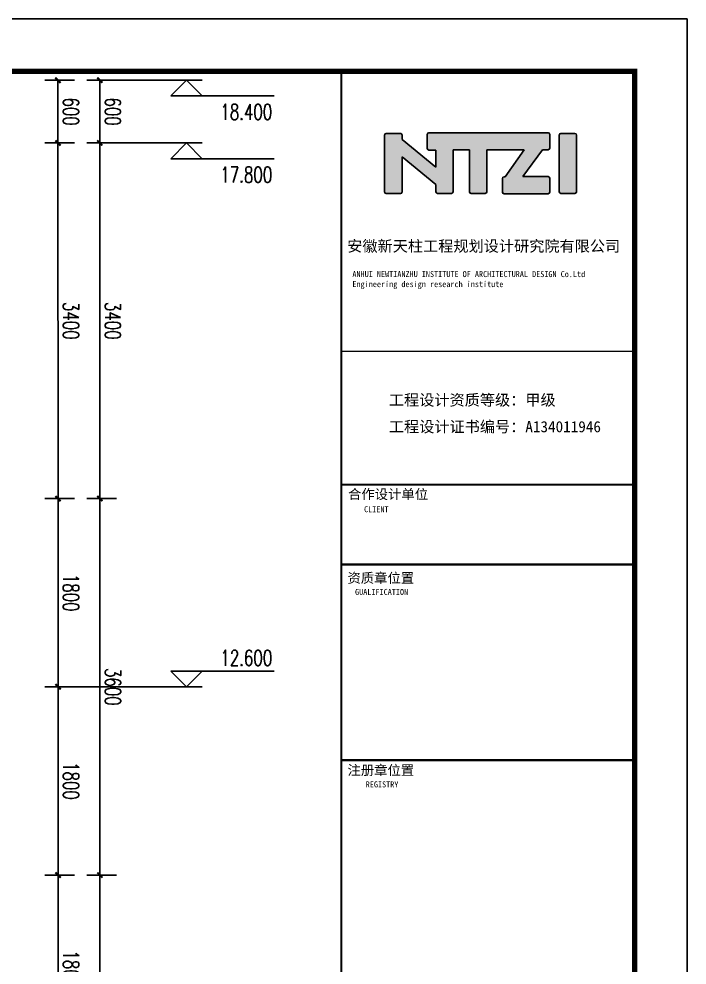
# Model space of a CAD drawing. Extents: x -522490 to 417652, y 450811 to 1108047.
# Drawn here: x 381517 to 387902, y 486285 to 495331 of the extents above; entities that cross this region are included whole.
import ezdxf

# ---------------------------------------------------------------- set-up
doc = ezdxf.new("R2010")
doc.units = 0
doc.header["$LTSCALE"] = 1000
doc.header["$MEASUREMENT"] = 0
for name, color, linetype in [('DIM_ELEV', 3, 'Continuous'), ('PUB_DIM', 3, 'Continuous'), ('PUB_TEXT', 7, 'Continuous'), ('PUB_TITLE', 4, 'Continuous')]:
    doc.layers.add(name, color=color, linetype=linetype)
doc.styles.add('_TCH_DIM', font='SIMPLEX', dxfattribs={"bigfont": 'GBCBIG'})
doc.styles.add('_TCH_DIM_T3', font='SIMPLEX', dxfattribs={"width": 0.705882, "bigfont": 'GBCBIG'})
doc.styles.add('TQ', font='')
doc.styles.get('TQ').set_extended_font_data('SimSun')
doc.dimstyles.new('_TCH_ARCH&&50', dxfattribs={"dimtxt": 148.75, "dimasz": 50, "dimexe": 125, "dimexo": 150, "dimgap": 50, "dimtad": 1, "dimdec": 0, "dimzin": 0, "dimdsep": 46, "dimtxsty": '_TCH_DIM_T3', "dimblk": 'ARCHTICK', "dimcen": 0.09, "dimclrt": 7, "dimazin": 2, "dimtfac": 1, "dimtdec": 0, "dimtix": 1, "dimtmove": 2, "dimatfit": 3, "dimfxl": 0, "dimtolj": 1, "dimtzin": 0, "dimarcsym": 0})

# ---------------------------------------------------------------- blocks, each defined once
blk = doc.blocks.new('_ArchTick')
at = {"color": 0, "linetype": 'ByBlock', "const_width": 0.4}
blk.add_lwpolyline([(-0.5, -0.5), (0.5, 0.5)], dxfattribs=at)
blk = doc.blocks.new('*D149')
at = {"layer": 'Defpoints', "color": 0}
for p in [(382289.3, 494745.3), (382597.6, 494745.3), (382597.7, 494145.2)]:
    blk.add_point(p, dxfattribs=at)
at = {"layer": 'PUB_DIM', "color": 0, "lineweight": -2}
for p, q in [((382447.6, 494745.3), (382164.3, 494745.2)), ((382289.5, 494145.2), (382289.3, 494745.3)), ((382447.7, 494145.2), (382164.5, 494145.1))]:
    blk.add_line(p, q, dxfattribs=at)
at = {"layer": 'PUB_DIM', "color": 0, "lineweight": -2, "xscale": 50, "yscale": 50, "zscale": 50}
for p, rotation in [((382289.3, 494745.3), 90.01030878930553), ((382289.5, 494145.2), 270.0103087893056)]:
    blk.add_blockref('_ArchTick', p, dxfattribs=dict(at, rotation=rotation))
at = {"layer": 'PUB_DIM', "color": 7, "insert": (382413.8, 494445.2), "char_height": 148.75, "attachment_point": 5, "rotation": 270.01031, "style": '_TCH_DIM_T3'}
blk.add_mtext('\\A1;600', dxfattribs=at)
blk = doc.blocks.new('*D150')
at = {"layer": 'Defpoints', "color": 0}
for p in [(382289.5, 494145.2), (382597.7, 494145.2), (382598.3, 490745.2)]:
    blk.add_point(p, dxfattribs=at)
at = {"layer": 'PUB_DIM', "color": 0, "lineweight": -2}
for p, q in [((382447.7, 494145.2), (382164.5, 494145.1)), ((382290.1, 490745.2), (382289.5, 494145.2)), ((382448.3, 490745.2), (382165.1, 490745.1))]:
    blk.add_line(p, q, dxfattribs=at)
at = {"layer": 'PUB_DIM', "color": 0, "lineweight": -2, "xscale": 50, "yscale": 50, "zscale": 50}
for p, rotation in [((382289.5, 494145.2), 90.01030878930797), ((382290.1, 490745.2), 270.010308789308)]:
    blk.add_blockref('_ArchTick', p, dxfattribs=dict(at, rotation=rotation))
at = {"layer": 'PUB_DIM', "color": 7, "insert": (382414.1, 492445.2), "char_height": 148.75, "attachment_point": 5, "rotation": 270.01031, "style": '_TCH_DIM_T3'}
blk.add_mtext('\\A1;3400', dxfattribs=at)
blk = doc.blocks.new('*D151')
at = {"layer": 'Defpoints', "color": 0}
for p in [(382290.1, 490745.2), (382598.3, 490745.2), (382599, 487145.2)]:
    blk.add_point(p, dxfattribs=at)
at = {"layer": 'PUB_DIM', "color": 0, "lineweight": -2}
for p, q in [((382448.3, 490745.2), (382165.1, 490745.1)), ((382290.7, 487145.2), (382290.1, 490745.2)), ((382449, 487145.2), (382165.7, 487145.1))]:
    blk.add_line(p, q, dxfattribs=at)
at = {"layer": 'PUB_DIM', "color": 0, "lineweight": -2, "xscale": 50, "yscale": 50, "zscale": 50}
for p, rotation in [((382290.1, 490745.2), 90.01030878930665), ((382290.7, 487145.2), 270.0103087893066)]:
    blk.add_blockref('_ArchTick', p, dxfattribs=dict(at, rotation=rotation))
at = {"layer": 'PUB_DIM', "color": 7, "insert": (382414.8, 488945.2), "char_height": 148.75, "attachment_point": 5, "rotation": 270.01031, "style": '_TCH_DIM_T3'}
blk.add_mtext('\\A1;3600', dxfattribs=at)
blk = doc.blocks.new('*D152')
at = {"layer": 'Defpoints', "color": 0}
for p in [(382290.7, 487145.2), (382599, 487145.2), (382599.6, 483545.1)]:
    blk.add_point(p, dxfattribs=at)
at = {"layer": 'PUB_DIM', "color": 0, "lineweight": -2}
for p, q in [((382449, 487145.2), (382165.7, 487145.1)), ((382291.4, 483545), (382290.7, 487145.2)), ((382449.6, 483545), (382166.4, 483545))]:
    blk.add_line(p, q, dxfattribs=at)
at = {"layer": 'PUB_DIM', "color": 0, "lineweight": -2, "xscale": 50, "yscale": 50, "zscale": 50}
for p, rotation in [((382290.7, 487145.2), 90.01030878930725), ((382291.4, 483545), 270.0103087893073)]:
    blk.add_blockref('_ArchTick', p, dxfattribs=dict(at, rotation=rotation))
at = {"layer": 'PUB_DIM', "color": 7, "insert": (382415.4, 485345.1), "char_height": 148.75, "attachment_point": 5, "rotation": 270.01031, "style": '_TCH_DIM_T3'}
blk.add_mtext('\\A1;3600', dxfattribs=at)
blk = doc.blocks.new('*D156')
at = {"layer": 'Defpoints', "color": 0}
for p in [(381889.3, 494745.2), (382197.6, 494745.2), (382197.7, 494145.1)]:
    blk.add_point(p, dxfattribs=at)
at = {"layer": 'PUB_DIM', "color": 0, "lineweight": -2}
for p, q in [((382047.6, 494745.2), (381764.3, 494745.2)), ((381889.5, 494145.1), (381889.3, 494745.2)), ((382047.7, 494145.1), (381764.5, 494145))]:
    blk.add_line(p, q, dxfattribs=at)
at = {"layer": 'PUB_DIM', "color": 0, "lineweight": -2, "xscale": 50, "yscale": 50, "zscale": 50}
for p, rotation in [((381889.3, 494745.2), 90.0103087881947), ((381889.5, 494145.1), 270.0103087881947)]:
    blk.add_blockref('_ArchTick', p, dxfattribs=dict(at, rotation=rotation))
at = {"layer": 'PUB_DIM', "color": 7, "insert": (382013.8, 494445.1), "char_height": 148.75, "attachment_point": 5, "rotation": 270.01031, "style": '_TCH_DIM_T3'}
blk.add_mtext('\\A1;600', dxfattribs=at)
blk = doc.blocks.new('*D157')
at = {"layer": 'Defpoints', "color": 0}
for p in [(381889.5, 494145.1), (382197.7, 494145.1), (382198.3, 490745.1)]:
    blk.add_point(p, dxfattribs=at)
at = {"layer": 'PUB_DIM', "color": 0, "lineweight": -2}
for p, q in [((382047.7, 494145.1), (381764.5, 494145)), ((381890.1, 490745.1), (381889.5, 494145.1)), ((382048.3, 490745.1), (381765.1, 490745))]:
    blk.add_line(p, q, dxfattribs=at)
at = {"layer": 'PUB_DIM', "color": 0, "lineweight": -2, "xscale": 50, "yscale": 50, "zscale": 50}
for p, rotation in [((381889.5, 494145.1), 90.01030878819168), ((381890.1, 490745.1), 270.0103087881917)]:
    blk.add_blockref('_ArchTick', p, dxfattribs=dict(at, rotation=rotation))
at = {"layer": 'PUB_DIM', "color": 7, "insert": (382014.1, 492445.1), "char_height": 148.75, "attachment_point": 5, "rotation": 270.01031, "style": '_TCH_DIM_T3'}
blk.add_mtext('\\A1;3400', dxfattribs=at)
blk = doc.blocks.new('*D158')
at = {"layer": 'Defpoints', "color": 0}
for p in [(381890.1, 490745.1), (382198.3, 490745.1), (382198.6, 488945.4)]:
    blk.add_point(p, dxfattribs=at)
at = {"layer": 'PUB_DIM', "color": 0, "lineweight": -2}
for p, q in [((382048.3, 490745.1), (381765.1, 490745)), ((381890.4, 488945.4), (381890.1, 490745.1)), ((382048.6, 488945.4), (381765.4, 488945.3))]:
    blk.add_line(p, q, dxfattribs=at)
at = {"layer": 'PUB_DIM', "color": 0, "lineweight": -2, "xscale": 50, "yscale": 50, "zscale": 50}
for p, rotation in [((381890.1, 490745.1), 90.010308788193), ((381890.4, 488945.4), 270.010308788193)]:
    blk.add_blockref('_ArchTick', p, dxfattribs=dict(at, rotation=rotation))
at = {"layer": 'PUB_DIM', "color": 7, "insert": (382014.6, 489845.2), "char_height": 148.75, "attachment_point": 5, "rotation": 270.01031, "style": '_TCH_DIM_T3'}
blk.add_mtext('\\A1;1800', dxfattribs=at)
blk = doc.blocks.new('*D159')
at = {"layer": 'Defpoints', "color": 0}
for p in [(381890.4, 488945.4), (382198.6, 488945.4), (382199, 487145.1)]:
    blk.add_point(p, dxfattribs=at)
at = {"layer": 'PUB_DIM', "color": 0, "lineweight": -2}
for p, q in [((382048.6, 488945.4), (381765.4, 488945.3)), ((381890.7, 487145.1), (381890.4, 488945.4)), ((382049, 487145.1), (381765.7, 487145))]:
    blk.add_line(p, q, dxfattribs=at)
at = {"layer": 'PUB_DIM', "color": 0, "lineweight": -2, "xscale": 50, "yscale": 50, "zscale": 50}
for p, rotation in [((381890.4, 488945.4), 90.0103087881933), ((381890.7, 487145.1), 270.0103087881933)]:
    blk.add_blockref('_ArchTick', p, dxfattribs=dict(at, rotation=rotation))
at = {"layer": 'PUB_DIM', "color": 7, "insert": (382014.9, 488045.2), "char_height": 148.75, "attachment_point": 5, "rotation": 270.01031, "style": '_TCH_DIM_T3'}
blk.add_mtext('\\A1;1800', dxfattribs=at)
blk = doc.blocks.new('*D160')
at = {"layer": 'Defpoints', "color": 0}
for p in [(381890.7, 487145.1), (382199, 487145.1), (382199.3, 485344.9)]:
    blk.add_point(p, dxfattribs=at)
at = {"layer": 'PUB_DIM', "color": 0, "lineweight": -2}
for p, q in [((382049, 487145.1), (381765.7, 487145)), ((381891, 485344.8), (381890.7, 487145.1)), ((382049.3, 485344.8), (381766, 485344.8))]:
    blk.add_line(p, q, dxfattribs=at)
at = {"layer": 'PUB_DIM', "color": 0, "lineweight": -2, "xscale": 50, "yscale": 50, "zscale": 50}
for p, rotation in [((381890.7, 487145.1), 90.01030878819267), ((381891, 485344.8), 270.0103087881927)]:
    blk.add_blockref('_ArchTick', p, dxfattribs=dict(at, rotation=rotation))
at = {"layer": 'PUB_DIM', "color": 7, "insert": (382015.3, 486245), "char_height": 148.75, "attachment_point": 5, "rotation": 270.01031, "style": '_TCH_DIM_T3'}
blk.add_mtext('\\A1;1800', dxfattribs=at)

msp = doc.modelspace()

# ---------------------------------------------------------------- hatches: boundary and pattern name
h = msp.add_hatch(color=256)
h.paths.add_polyline_path([(385178.8, 494011.5), (385502.1, 493747.2), (385502.1, 493678.6, 0.414214), (385518.1, 493662.6), (385649.6, 493662.6, 0.414214), (385665.6, 493678.6), (385665.6, 494078), (385822.5, 494078), (385822.5, 493679.2, 0.414214), (385838.5, 493663.2), (385973.5, 493663.2, 0.414214), (385989.5, 493679.2), (385989.5, 494078), (386345.8, 494078), (386164.7, 493822.4), (386153.7, 493822.4, 0.414214), (386137.7, 493806.4), (386137.7, 493675.1, 0.414214), (386153.7, 493659.1), (386573.8, 493659.1, 0.414214), (386589.8, 493675.1), (386589.8, 493807.5, 0.414214), (386573.8, 493823.5), (386333.7, 493823.5), (386521, 494080.4), (386574.2, 494080.4, 0.414214), (386590.2, 494096.4), (386590.2, 494226.7, 0.414214), (386574.2, 494242.7), (385434.9, 494242.7, 0.414214), (385418.9, 494226.7), (385418.9, 494093.4, 0.414214), (385434.9, 494077.4), (385500.5, 494077.4), (385500.5, 493913.3), (385177.9, 494176.8), (385178, 494221.1, 0.41489), (385162, 494237.1), (385028, 494237.1, 0.414214), (385012, 494221.1), (385012, 493677.5, 0.414214), (385028, 493661.5), (385162.8, 493661.5, 0.414214), (385178.8, 493677.5)])
h.paths.add_polyline_path([(386680.8, 493678.6, 0.414214), (386696.8, 493662.6), (386830.6, 493662.6, 0.414214), (386846.6, 493678.6), (386846.6, 494220.6, 0.414214), (386830.6, 494236.6), (386696.8, 494236.6, 0.414214), (386680.8, 494220.6)])

# ---------------------------------------------------------------- linework, layer by layer
for p, q in [((385012, 493677.5, 0), (385012, 494221.1, 0)), ((385028, 494237.1, 0), (385162, 494237.1, 0)), ((385178, 494221.1, 0), (385177.9, 494176.8, 0)), ((385418.9, 494093.4, 0), (385418.9, 494226.7, 0)), ((385434.9, 494242.7, 0), (386574.2, 494242.7, 0)), ((386590.2, 494226.7, 0), (386590.2, 494096.4, 0)), ((386680.8, 493678.6, 0), (386680.8, 494220.6, 0)), ((386696.8, 494236.6, 0), (386830.6, 494236.6, 0)), ((386846.6, 494220.6, 0), (386846.6, 493678.6, 0)), ((385177.9, 494176.8, 0), (385500.5, 493913.3, 0)), ((385500.5, 494077.4, 0), (385434.9, 494077.4, 0)), ((385500.5, 493913.3, 0), (385500.5, 494077.4, 0)), ((385822.5, 494078, 0), (385665.6, 494078, 0)), ((385665.6, 494078, 0), (385665.6, 493678.6, 0)), ((385822.5, 493679.2, 0), (385822.5, 494078, 0)), ((386345.8, 494078, 0), (385989.5, 494078, 0)), ((385989.5, 494078, 0), (385989.5, 493679.2, 0)), ((386164.7, 493822.4, 0), (386345.8, 494078, 0)), ((386521, 494080.4, 0), (386333.7, 493823.5, 0)), ((386574.2, 494080.4, 0), (386521, 494080.4, 0)), ((385502.1, 493747.2, 0), (385178.8, 494011.5, 0)), ((385178.8, 494011.5, 0), (385178.8, 493677.5, 0)), ((385502.1, 493678.6, 0), (385502.1, 493747.2, 0)), ((386137.7, 493675.1, 0), (386137.7, 493806.4, 0)), ((386153.7, 493822.4, 0), (386164.7, 493822.4, 0)), ((386333.7, 493823.5, 0), (386573.8, 493823.5, 0)), ((386589.8, 493807.5, 0), (386589.8, 493675.1, 0)), ((385162.8, 493661.5, 0), (385028, 493661.5, 0)), ((385649.6, 493662.6, 0), (385518.1, 493662.6, 0)), ((385973.5, 493663.2, 0), (385838.5, 493663.2, 0)), ((386573.8, 493659.1, 0), (386153.7, 493659.1, 0)), ((386830.6, 493662.6, 0), (386696.8, 493662.6, 0))]:
    msp.add_line(p, q)
for centre, start, end in [((385028, 494221.1), 90, 180), ((385162, 494221.1), 359.86763, 90), ((385434.9, 494226.7), 90, 180), ((386574.2, 494226.7), 0, 90), ((386696.8, 494220.6), 90, 180), ((386830.6, 494220.6), 0, 90), ((385434.9, 494093.4), 180, 270), ((386574.2, 494096.4), 270, 0), ((386153.7, 493806.4), 90, 180), ((386573.8, 493807.5), 0, 90), ((385028, 493677.5), 180, 270), ((385162.8, 493677.5), 270, 0), ((385518.1, 493678.6), 180, 270), ((385649.6, 493678.6), 270, 0), ((385838.5, 493679.2), 180, 270), ((385973.5, 493679.2), 270, 0), ((386153.7, 493675.1), 180, 270), ((386573.8, 493675.1), 270, 0), ((386696.8, 493678.6), 180, 270), ((386830.6, 493678.6), 270, 0)]:
    msp.add_arc(centre, 16, start, end)
at = {"layer": 'DIM_ELEV'}
for p, q in [((382367.9, 494745.1), (383267.9, 494745.1)), ((383117.9, 494745.1), (382967.9, 494595.1)), ((383117.9, 494745.1), (383267.9, 494595.1)), ((382967.9, 494595.1), (383957.4, 494595.1)), ((382368, 494145), (383268, 494145)), ((383118, 494145), (382968, 493995)), ((383118, 494145), (383268, 493995)), ((382968, 493995), (383957.5, 493995)), ((383118, 488945), (382968, 489095)), ((382968, 489095), (383957.5, 489095)), ((383118, 488945), (383268, 489095)), ((382017, 488945), (382992.3, 488945)), ((382368, 488945), (383268, 488945))]:
    msp.add_line(p, q, dxfattribs=at)
at = {"layer": 'PUB_TEXT'}
for q in [(387034.5, 494831.1), (387402.5, 494566.4)]:
    msp.add_line((387402.5, 494831.1), q, dxfattribs=at)
at = {"layer": 'PUB_TITLE'}
msp.add_line((387402.5, 494831.1), (384597.5, 494831.1), dxfattribs=at)
at = {"layer": 'PUB_TITLE', "lineweight": 40}
msp.add_line((384596.2, 490113.5), (387401.2, 490113.5), dxfattribs=at)
at = {"layer": 'PUB_TITLE'}
msp.add_lwpolyline([(343352.5, 474331.1), (387902.5, 474331.1), (387902.5, 495331.1), (343352.5, 495331.1)], close=True, dxfattribs=at)
at = {"layer": 'PUB_TITLE', "const_width": 50}
msp.add_lwpolyline([(344602.5, 474831.1), (387402.5, 474831.1), (387402.5, 494831.1), (344602.5, 494831.1)], close=True, dxfattribs=at)
at = {"layer": 'PUB_TITLE', "lineweight": 40}
for points, const_width in [([(384597.5, 494831.1), (384597.5, 474831.1)], 21.2), ([(384597.5, 492153.6), (387402.5, 492153.6)], 12.8), ([(384597.5, 490878.6), (387402.5, 490878.6)], 21.2), ([(384597.5, 490113.6), (387402.5, 490113.6)], 21.2), ([(384596.2, 488243.5), (387401.2, 488243.5)], 21.2)]:
    msp.add_lwpolyline(points, dxfattribs=dict(at, const_width=const_width))

# ---------------------------------------------------------------- texts
at = {"layer": 'PUB_TEXT', "style": '_TCH_DIM', "width": 0.705882}
for s, p in [('18.400', (383442.4, 494367.6)), ('17.800', (383442.5, 493767.5)), ('12.600', (383442.5, 489147.5))]:
    msp.add_text(s, height=148.75, dxfattribs=at).set_placement(p)
at = {"layer": 'PUB_TEXT', "char_height": 106.25, "attachment_point": 1, "style": 'TQ'}
for s, insert in [('安徽新天柱工程规划设计研究院有限公司 ', (384654.5, 493212.6)), ('工程设计资质等级：甲级 ', (385052.4, 491740.7)), ('工程设计证书编号：A134011946', (385052.4, 491485.7))]:
    msp.add_mtext(s, dxfattribs=dict(at, insert=insert))
at = {"layer": 'PUB_TEXT', "attachment_point": 1, "style": 'TQ'}
for s, insert, char_height, width in [('ANHUI NEWTIANZHU INSTITUTE OF ARCHITECTURAL DESIGN Co.Ltd\\PEngineering design research institute', (384703.7, 492919.9), 57.375, 2628.677), ('合作设计单位', (384662.2, 490833.7), 93.5, 874.63), ('CLIENT', (384815.2, 490672.2), 57.37, 1199.775), ('资质章位置', (384656.8, 490032.9), 93.5, 1062.5), ('GUALIFICATION', (384729.1, 489881.5), 57.375, 1340.45), ('注册章位置', (384656.8, 488195.2), 93.5, 765), ('REGISTRY', (384831.1, 488041.2), 57.37, 1199.775)]:
    msp.add_mtext(s, dxfattribs=dict(at, insert=insert, char_height=char_height, width=width))

# ---------------------------------------------------------------- dimensions: what is measured, and where the dimension line sits
at = {"layer": 'PUB_DIM'}
for p1, p2, picture, middle in [((382197.7, 494145.1), (382197.6, 494745.2), '*D156', (382013.8, 494445.1)), ((382597.7, 494145.2), (382597.6, 494745.3), '*D149', (382413.8, 494445.2)), ((382198.3, 490745.1), (382197.7, 494145.1), '*D157', (382014.1, 492445.1)), ((382598.3, 490745.2), (382597.7, 494145.2), '*D150', (382414.1, 492445.2)), ((382198.6, 488945.4), (382198.3, 490745.1), '*D158', (382014.6, 489845.2)), ((382599, 487145.2), (382598.3, 490745.2), '*D151', (382414.8, 488945.2)), ((382199, 487145.1), (382198.6, 488945.4), '*D159', (382014.9, 488045.2)), ((382199.3, 485344.9), (382199, 487145.1), '*D160', (382015.3, 486245)), ((382599.6, 483545.1), (382599, 487145.2), '*D152', (382415.4, 485345.1))]:
    dim = msp.add_aligned_dim(p1=p1, p2=p2, distance=308.3, dimstyle='_TCH_ARCH&&50', dxfattribs=at)
    dim.commit()
    dim.dimension.update_dxf_attribs({"geometry": picture, "text_midpoint": middle})

doc.saveas('drawing.dxf')
